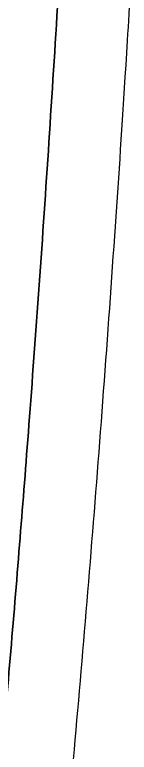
# Model space of a CAD drawing. Header units: millimetres. Extents: x 0 to 1845, y -1231 to 1016.
# Drawn here: x 118.69 to 120.31, y 471.17 to 481.59 of the extents above; entities that cross this region are included whole.
import ezdxf

# ---------------------------------------------------------------- set-up
doc = ezdxf.new("R2010")
doc.units = ezdxf.units.MM
doc.layers.add('Blocks', color=7, linetype='Continuous')
doc.layers.add('Blocks$Inner', color=7, linetype='Continuous', lineweight=25, true_color=0x007f00)
doc.layers.add('Blocks$Outline', color=7, linetype='Continuous', lineweight=35, true_color=0xff3f3f)

# ---------------------------------------------------------------- blocks, each defined once
blk = doc.blocks.new('Falcon Lounge Chair Front')
at = {"layer": 'Blocks$Inner'}
blk.add_open_spline([(148.84, 461.33), (111.471, 753.882)], degree=1, dxfattribs=at)
blk.add_rational_spline([(118.744, 463.45), (121.307, 485.578), (121.307, 517.7), (121.307, 544.12), (119.565, 576.116)], [0.918240810508, 0.950884029745, 1, 0.95924678149, 0.929834384223], degree=2, knots=[-252.9885609, -252.9885609, -252.9885609, -252.7251503, -252.7251503, -252.5065894, -252.5065894, -252.5065894], dxfattribs=at)
at = {"layer": 'Blocks$Outline'}
blk.add_rational_spline([(119.66, 551.311), (120.079, 539.33), (120.285, 528.123), (120.285, 517.7), (120.285, 496.684), (119.453, 478.435), (117.73, 463.526)], [0.954722650974, 0.968423518571, 0.983515968246, 1, 0.967309681241, 0.940092297012, 0.918347847313], degree=3, knots=[-3.2741993, -3.2741993, -3.2741993, -3.2741993, -3.1415927, -3.1415927, -3.1415927, -2.8786137, -2.8786137, -2.8786137, -2.8786137], dxfattribs=at)

msp = doc.modelspace()

# ---------------------------------------------------------------- block references
at = {"layer": 'Blocks'}
msp.add_blockref('Falcon Lounge Chair Front', (0, 0), dxfattribs=at)

doc.saveas('drawing.dxf')
